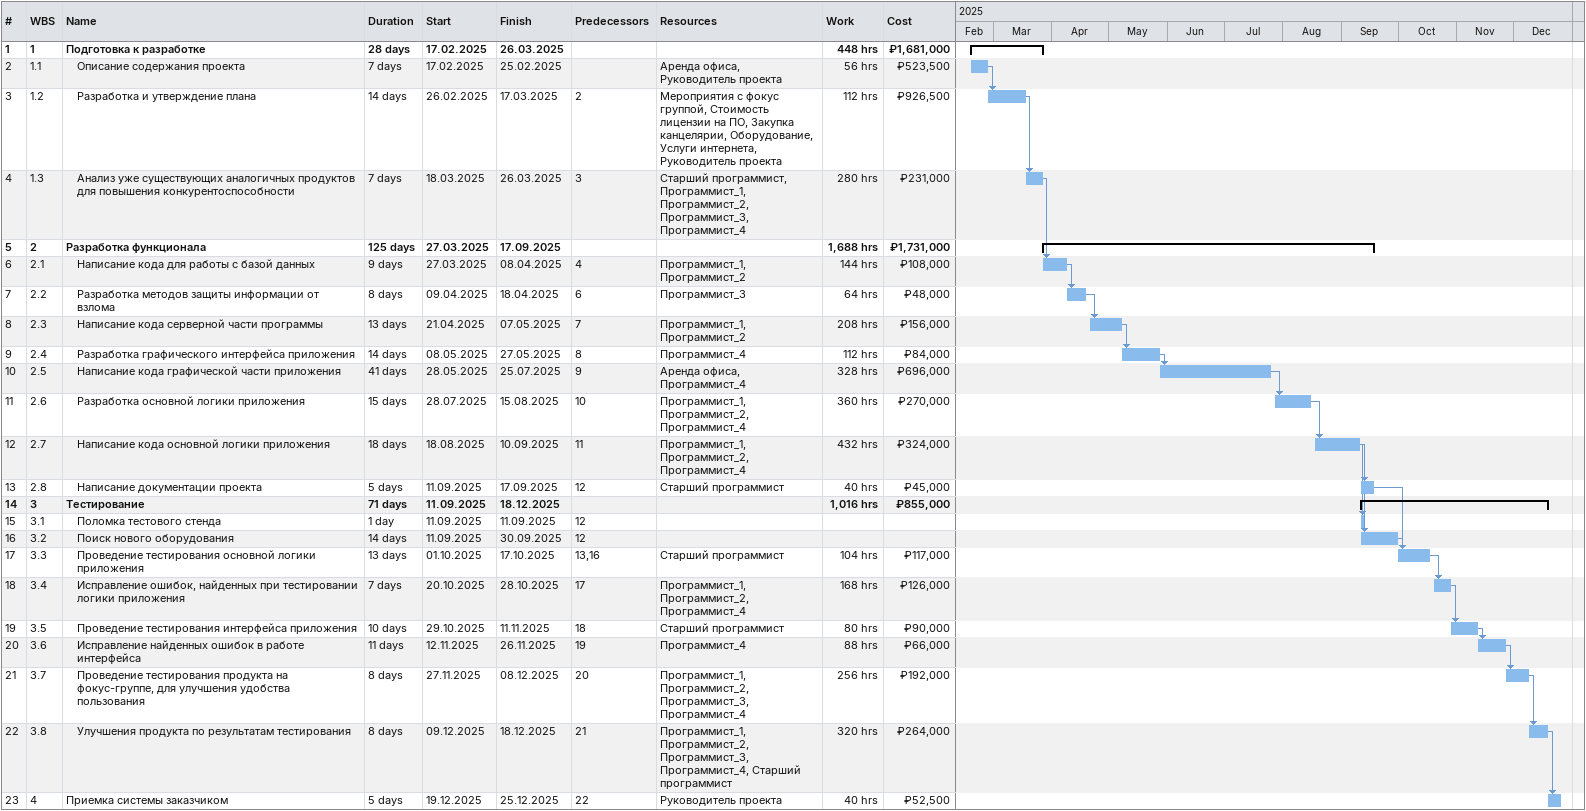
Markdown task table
| ID | WBS | Task | Duration | Start | Finish | Predecessors | Resources | Work (h) | Cost (₽) |
|---|---|---|---|---|---|---|---|---|---|
| 1 | 1 | **Подготовка к разработке** | 28d | 2025-02-17 | 2025-03-26 |  |  | 448 | 1681000 |
| 2 | 1.1 | Описание содержания проекта | 7d | 2025-02-17 | 2025-02-25 |  | Аренда офиса, Руководитель проекта | 56 | 523500 |
| 3 | 1.2 | Разработка и утверждение плана | 14d | 2025-02-26 | 2025-03-17 | 2 | Мероприятия с фокус группой, Стоимость лицензии на ПО, Закупка канцелярии, Оборудование, Услуги интернета, Руководитель проекта | 112 | 926500 |
| 4 | 1.3 | Анализ уже существующих аналогичных продуктов для повышения конкурентоспособности | 7d | 2025-03-18 | 2025-03-26 | 3 | Старший программист, Программист_1, Программист_2, Программист_3, Программист_4 | 280 | 231000 |
| 5 | 2 | **Разработка функционала** | 125d | 2025-03-27 | 2025-09-17 |  |  | 1688 | 1731000 |
| 6 | 2.1 | Написание кода для работы с базой данных | 9d | 2025-03-27 | 2025-04-08 | 4 | Программист_1, Программист_2 | 144 | 108000 |
| 7 | 2.2 | Разработка методов защиты информации от взлома | 8d | 2025-04-09 | 2025-04-18 | 6 | Программист_3 | 64 | 48000 |
| 8 | 2.3 | Написание кода серверной части программы | 13d | 2025-04-21 | 2025-05-07 | 7 | Программист_1, Программист_2 | 208 | 156000 |
| 9 | 2.4 | Разработка графического интерфейса приложения | 14d | 2025-05-08 | 2025-05-27 | 8 | Программист_4 | 112 | 84000 |
| 10 | 2.5 | Написание кода графической части приложения | 41d | 2025-05-28 | 2025-07-25 | 9 | Аренда офиса, Программист_4 | 328 | 696000 |
| 11 | 2.6 | Разработка основной логики приложения | 15d | 2025-07-28 | 2025-08-15 | 10 | Программист_1, Программист_2, Программист_4 | 360 | 270000 |
| 12 | 2.7 | Написание кода основной логики приложения | 18d | 2025-08-18 | 2025-09-10 | 11 | Программист_1, Программист_2, Программист_4 | 432 | 324000 |
| 13 | 2.8 | Написание документации проекта | 5d | 2025-09-11 | 2025-09-17 | 12 | Старший программист | 40 | 45000 |
| 14 | 3 | **Тестирование** | 71d | 2025-09-11 | 2025-12-18 |  |  | 1016 | 855000 |
| 15 | 3.1 | Поломка тестового стенда | 1d | 2025-09-11 | 2025-09-11 | 12 |  |  |  |
| 16 | 3.2 | Поиск нового оборудования | 14d | 2025-09-11 | 2025-09-30 | 12 |  |  |  |
| 17 | 3.3 | Проведение тестирования основной логики приложения | 13d | 2025-10-01 | 2025-10-17 | 13, 16 | Старший программист | 104 | 117000 |
| 18 | 3.4 | Исправление ошибок, найденных при тестировании логики приложения | 7d | 2025-10-20 | 2025-10-28 | 17 | Программист_1, Программист_2, Программист_4 | 168 | 126000 |
| 19 | 3.5 | Проведение тестирования интерфейса приложения | 10d | 2025-10-29 | 2025-11-11 | 18 | Старший программист | 80 | 90000 |
| 20 | 3.6 | Исправление найденных ошибок в работе интерфейса | 11d | 2025-11-12 | 2025-11-26 | 19 | Программист_4 | 88 | 66000 |
| 21 | 3.7 | Проведение тестирования продукта на фокус-группе, для улучшения удобства пользования | 8d | 2025-11-27 | 2025-12-08 | 20 | Программист_1, Программист_2, Программист_3, Программист_4 | 256 | 192000 |
| 22 | 3.8 | Улучшения продукта по результатам тестирования | 8d | 2025-12-09 | 2025-12-18 | 21 | Программист_1, Программист_2, Программист_3, Программист_4, Старший программист | 320 | 264000 |
| 23 | 4 | Приемка системы заказчиком | 5d | 2025-12-19 | 2025-12-25 | 22 | Руководитель проекта | 40 | 52500 |
